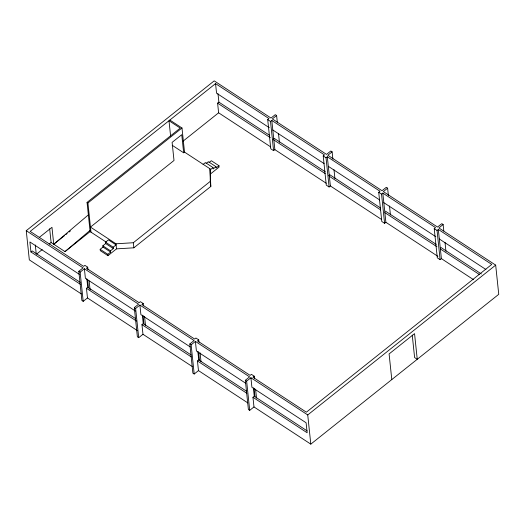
<?xml version="1.0" encoding="UTF-8"?>
<svg xmlns="http://www.w3.org/2000/svg" width="525" height="525" viewBox="0 0 525 525"><rect width="100%" height="100%" fill="white"/><g stroke="black" fill="none" stroke-linecap="round" stroke-linejoin="round"><path stroke-width="0.79" d="M39.309 237.405L51.962 227.318L53.74 244.243L88.745 214.561M49.665 228.815L51.102 242.517L65.002 251.613L89.992 230.416M81.349 293.941L29.321 259.882L26.25 230.685L214.193 80.863L271.018 118.059L275.29 114.653L276.609 115.52L277.377 122.817M273.591 150.655L270.519 121.459L271.806 120.435L274.87 149.632L273.591 150.655L270.775 148.811L267.711 119.615L268.99 118.591L215.552 83.613L30.168 231.394L83.606 266.372L84.893 265.348L87.708 267.192L87.964 269.627M106.207 242.123L90.116 231.591L87.052 202.394L180.252 128.1L168.991 120.73L170.599 136.001M90.996 232.168L87.931 202.972L181.985 127.995L169.844 120.048M80.332 284.287L30.942 251.961L32.222 250.943L80.181 282.332M270.69 146.895L218.617 112.809L217.606 103.162L218.886 102.139L218 93.693M36.547 254.12L42.243 249.578M49.206 244.027L51.102 242.517M53.74 244.243L64.608 235.581M65.888 234.563L67.167 233.546M69.083 232.017L70.363 230.993M183.074 141.146L218.617 112.809M172.2 145.287L183.665 152.795L184.518 152.112L181.985 127.995M65.002 251.613L90.116 231.591M113.328 248.561L105.676 243.548L105.532 242.196L108.439 239.879L116.091 244.886L113.183 247.203L113.328 248.561L110.506 250.806L110.644 252.072L107.822 254.323L107.966 255.675L116.504 248.863L133.849 247.813L210.82 186.454L210.033 168.807L184.518 152.112M203.077 164.437L205.4 162.586L213.052 167.593L213.189 168.945L216.011 166.701L208.359 161.693L206.102 163.492M110.644 252.072L102.985 247.065L102.854 245.798L105.676 243.548M107.966 255.675L100.314 250.668L100.17 249.309L102.985 247.065M209.055 162.514L211.312 160.716L218.964 165.723L219.109 167.075L210.564 173.887M86.842 278.821L87.734 287.273L86.448 288.297L87.465 297.944L83.193 301.35L81.874 300.484L78.802 271.287L83.075 267.881L26.25 230.685M83.193 301.35L80.122 272.153L84.394 268.748L138.58 304.211L134.308 307.617L137.379 336.814L138.698 337.68L142.971 334.274L141.953 324.627L143.24 323.603L142.347 315.158M276.609 115.52L272.337 118.926L326.524 154.396L330.796 150.99L332.115 151.85L332.883 159.154M87.708 267.192L86.422 268.216L139.118 302.702L140.398 301.685L143.213 303.522L143.469 305.957M210.144 169.91L213.052 167.593M218.964 165.723L216.143 167.967L216.011 166.701M183.665 152.795L181.762 134.682L172.108 142.38L174.011 160.486L90.464 227.089L115.972 243.79L133.311 242.734L210.282 181.374L210.033 168.807M273.112 139.493L274.391 138.475L325.152 171.695M329.096 186.985L326.032 157.789L327.311 156.765L330.376 185.962L329.096 186.985L326.281 185.141L323.216 155.945L324.496 154.928L271.806 120.435M138.698 337.68L135.627 308.483L139.899 305.077L194.086 340.548L189.814 343.954L192.885 373.15L194.204 374.01L198.476 370.604L197.459 360.957L198.745 359.94L197.853 351.488M332.115 151.85L327.843 155.256L382.029 190.726L386.302 187.32L387.621 188.186L388.388 195.484M143.213 303.522L141.927 304.546L194.624 339.038L195.904 338.015L198.719 339.859L198.975 342.287M328.617 175.829L329.897 174.805L380.658 208.031M384.602 223.315L381.537 194.119L382.817 193.102L385.882 222.298L384.602 223.315L381.787 221.478L378.722 192.281L380.002 191.257L327.311 156.765M194.204 374.01L191.133 344.813L195.405 341.408L249.592 376.878L245.319 380.284L248.391 409.48L249.71 410.347L253.982 406.941L252.965 397.294L254.251 396.27L253.358 387.824M387.621 188.186L383.348 191.592L437.535 227.056L441.807 223.65L443.126 224.516L443.809 231.007M198.719 339.859L197.439 340.876L250.13 375.368L251.409 374.345L254.225 376.189L254.481 378.623M440.108 259.652L437.043 230.455L438.322 229.432L441.394 258.628L440.108 259.652L437.292 257.808L434.227 228.611L435.507 227.588L382.817 193.102M249.71 410.347L246.638 381.15L250.911 377.744L307.735 414.94L310.807 444.137L498.75 294.315L495.679 265.118L438.854 227.922L443.126 224.516M254.225 376.189L252.945 377.212L306.383 412.191L491.761 264.41L438.322 229.432M307.735 414.94L495.679 265.118M267.711 119.615L270.519 121.459M323.216 155.945L326.032 157.789M378.722 192.281L381.537 194.119M434.227 228.611L437.043 230.455M269.312 127.706L216.556 93.174L215.552 83.613M272.81 129.997L324.128 163.59M328.315 166.333L379.641 199.927M383.821 202.663L435.829 236.703M439.327 238.993L485.914 269.489M218.886 102.139L269.647 135.365M385.402 211.135L436.163 244.361M440.908 247.472L481.379 273.958M217.606 103.162L270.362 137.694M273.86 139.985L325.178 173.578M329.365 176.315L380.684 209.908M384.871 212.651L436.879 246.691M440.377 248.981L479.43 274.542M274.87 149.632L326.196 183.225M330.376 185.962L381.701 219.562M385.882 222.298L437.889 256.338M441.394 258.628L473.589 279.707M87.052 202.394L87.931 202.972M105.532 242.196L113.183 247.203M102.854 245.798L110.506 250.806M100.17 249.309L107.822 254.323M78.802 271.287L80.122 272.153M134.308 307.617L135.627 308.483M189.814 343.954L191.133 344.813M245.319 380.284L246.638 381.15M79.282 274.299L29.892 241.973L30.942 251.961M135.47 311.082L85.398 278.309L84.394 268.748M190.293 346.966L140.903 314.639L139.899 305.077M245.798 383.303L196.409 350.976L195.405 341.408M87.734 287.273L135.693 318.668M143.24 323.603L191.198 354.998M198.745 359.94L246.711 391.335M254.251 396.27L307.066 430.841M86.448 288.297L136.52 321.07M141.953 324.627L191.343 356.954M197.459 360.957L246.848 393.284M252.965 397.294L307.151 432.764L306.108 422.776L251.921 387.306L250.911 377.744M87.465 297.944L137.537 330.717M142.971 334.274L192.353 366.601M198.476 370.604L247.859 402.931M253.982 406.941L310.807 444.137M445.003 242.36L445.942 251.278M412.25 335.121L414.606 357.558L417.244 359.284L414.553 333.644L389.097 353.935L391.794 379.575M389.498 206.03L390.436 214.948M333.992 169.693L334.93 178.618M278.486 133.363L279.425 142.282M255.59 389.163L256.528 398.088M254.107 388.31L254.999 396.762M210.282 181.374L210.82 186.454M200.084 352.833L201.016 361.751M198.601 351.98L199.493 360.426M144.578 316.503L145.51 325.421M143.095 315.643L143.988 324.096M133.311 242.734L133.849 247.813M115.972 243.79L116.504 248.863M89.152 280.98L90.09 289.898M87.59 279.313L88.476 287.759M35.3 244.965L36.232 253.831"/></g></svg>
